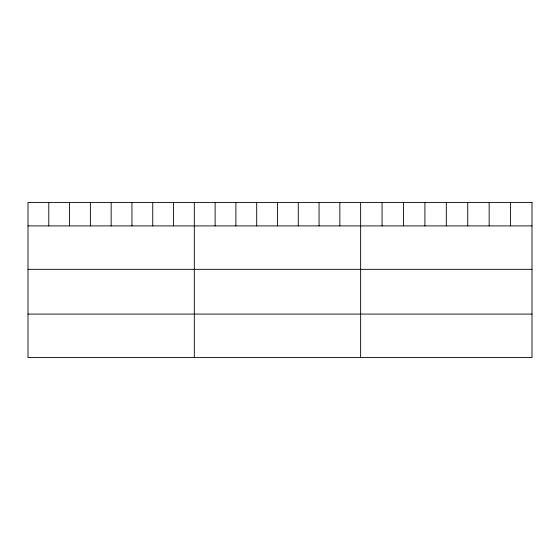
<?xml version="1.0" encoding="UTF-8"?>
<svg xmlns="http://www.w3.org/2000/svg" width="560" height="560" viewBox="0 0 560 560"><rect width="100%" height="100%" fill="white"/><g stroke="black" fill="none" stroke-linecap="round" stroke-linejoin="round"><path stroke-width="0.84" d="M28 225.904L532 225.904M28 269.332L532 269.332M28 314.083L532 314.083M510.58 202.489L510.58 225.904M489.16 202.489L489.16 225.904M467.74 202.489L467.74 225.904M446.32 202.489L446.32 225.904M424.9 202.489L424.9 225.904M403.48 202.489L403.48 225.904M382.06 202.489L382.06 225.904M360.64 202.489L360.64 357.511M339.85 202.489L339.85 225.904M319.06 202.489L319.06 225.904M298.27 202.489L298.27 225.904M277.48 202.489L277.48 225.904M256.69 202.489L256.69 225.904M235.9 202.489L235.9 225.904M215.11 202.489L215.11 225.904M194.32 202.489L194.32 357.511M173.53 202.489L173.53 225.904M152.74 202.489L152.74 225.904M131.95 202.489L131.95 225.904M111.16 202.489L111.16 225.904M90.37 202.489L90.37 225.904M69.58 202.489L69.58 225.904M48.79 202.489L48.79 225.904M532 202.489L28 202.489L28 357.511L532 357.511L532 202.489"/></g></svg>
